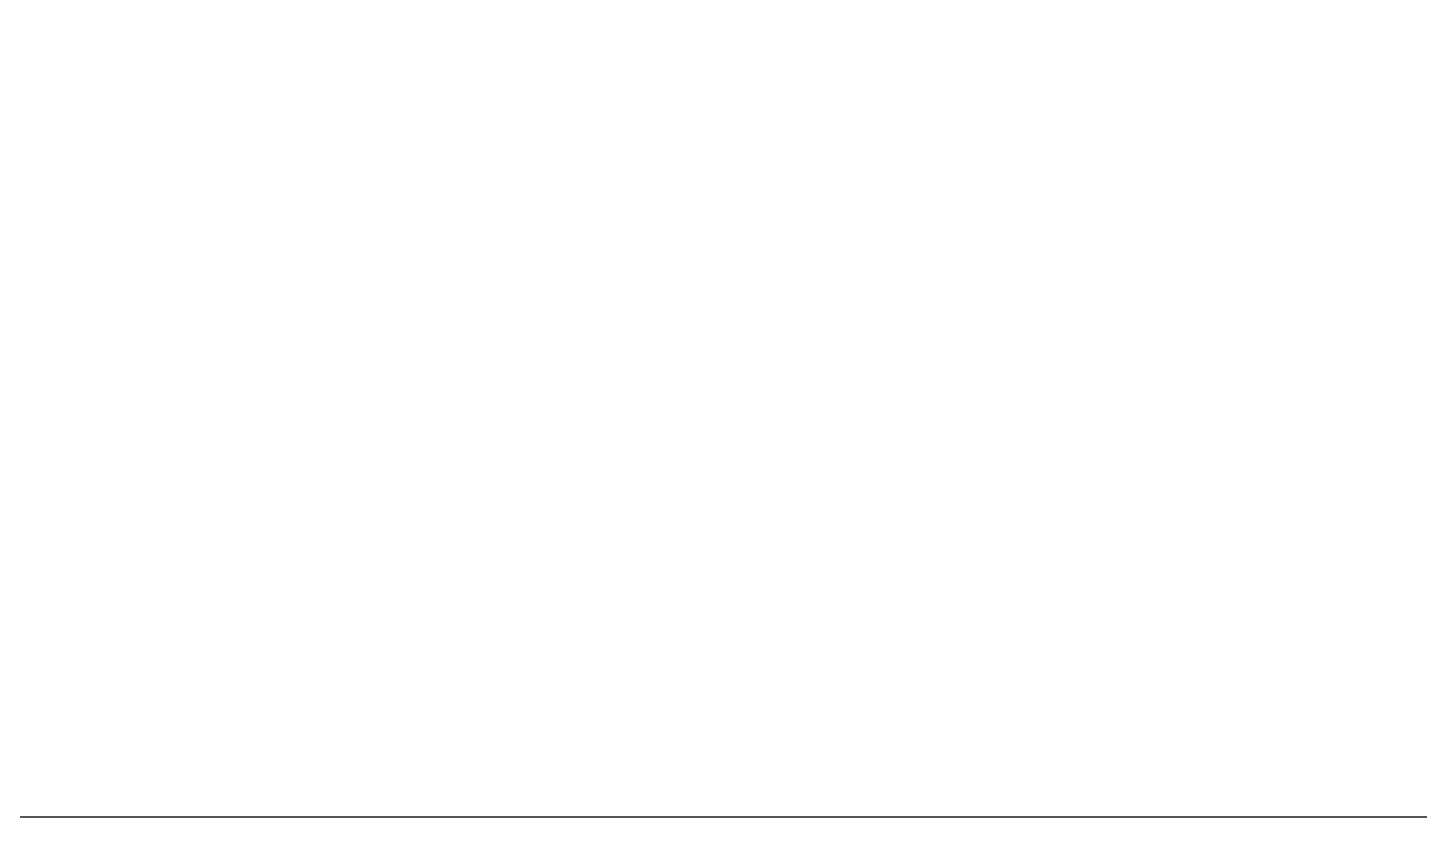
# Model space of a CAD drawing. Header units: metres. Extents: x -58 to 722, y -1100 to 345.
# Drawn here: x 34.27 to 48.86, y -507.75 to -499.47 of the extents above; entities that cross this region are included whole.
import ezdxf

# ---------------------------------------------------------------- set-up
doc = ezdxf.new("R2010")
doc.units = ezdxf.units.M
doc.header["$MEASUREMENT"] = 0
doc.layers.add('FSR_ARQ_022AREAS', color=110, linetype='Continuous')

msp = doc.modelspace()

# ---------------------------------------------------------------- linework, layer by layer
at = {"layer": 'FSR_ARQ_022AREAS', "ltscale": 0.005}
msp.add_lwpolyline([(23.58229035555325, -466.0498906532629), (134.5657673604352, -466.0498906532629), (134.5657673604352, -507.7473645332237), (23.58229035555325, -507.7473645332237)], close=True, dxfattribs=at)

doc.saveas('drawing.dxf')
